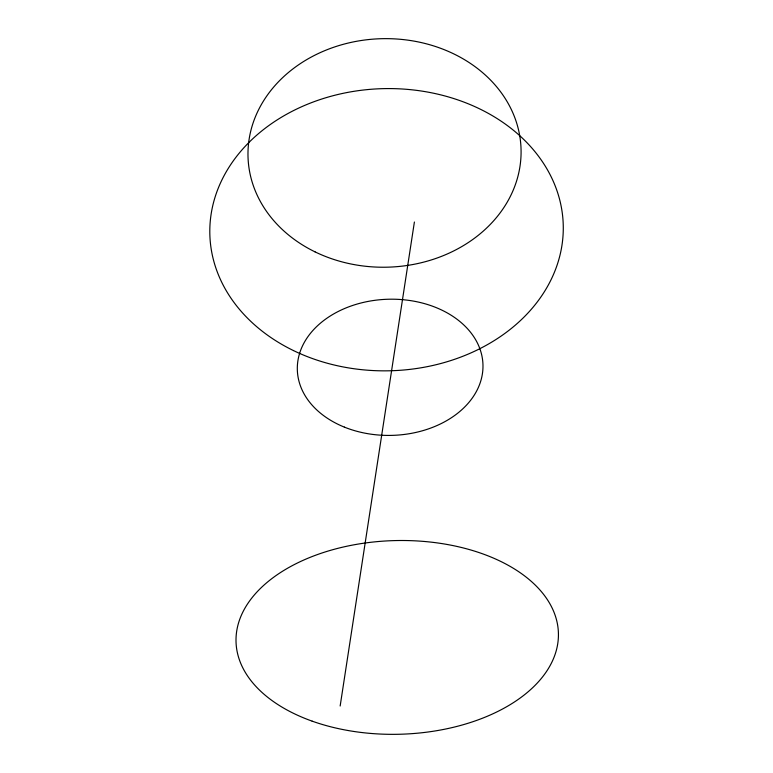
<?xml version="1.0" encoding="UTF-8"?>
<svg xmlns="http://www.w3.org/2000/svg" width="773" height="773" viewBox="0 0 773 773"><rect width="100%" height="100%" fill="white"/><g stroke="black" fill="none" stroke-linecap="round" stroke-linejoin="round"><path stroke-width="1.16" d="M340.159 706.01L414.396 222.015M344.381 427.121A92.857 68.101 -1.5 0 0 482.98 365.629A92.857 68.101 -1.5 0 0 343.077 309.171A92.857 68.101 -1.5 0 0 344.381 427.121M315.026 251.863A136.57 114.278 -1.5 0 0 521.079 153.054A136.57 114.278 -1.5 0 0 317.49 53.897A136.57 114.278 -1.5 0 0 315.026 251.863M312.137 721.141A161.257 96.867 -1.5 0 0 558.348 637.86A161.257 96.867 -1.5 0 0 321.172 553.265A161.257 96.867 -1.5 0 0 312.137 721.141M293.479 350.575A176.766 141.111 -1.5 0 0 563.198 232.402A176.766 141.111 -1.5 0 0 302.948 106.162A176.766 141.111 -1.5 0 0 293.479 350.575"/></g></svg>
